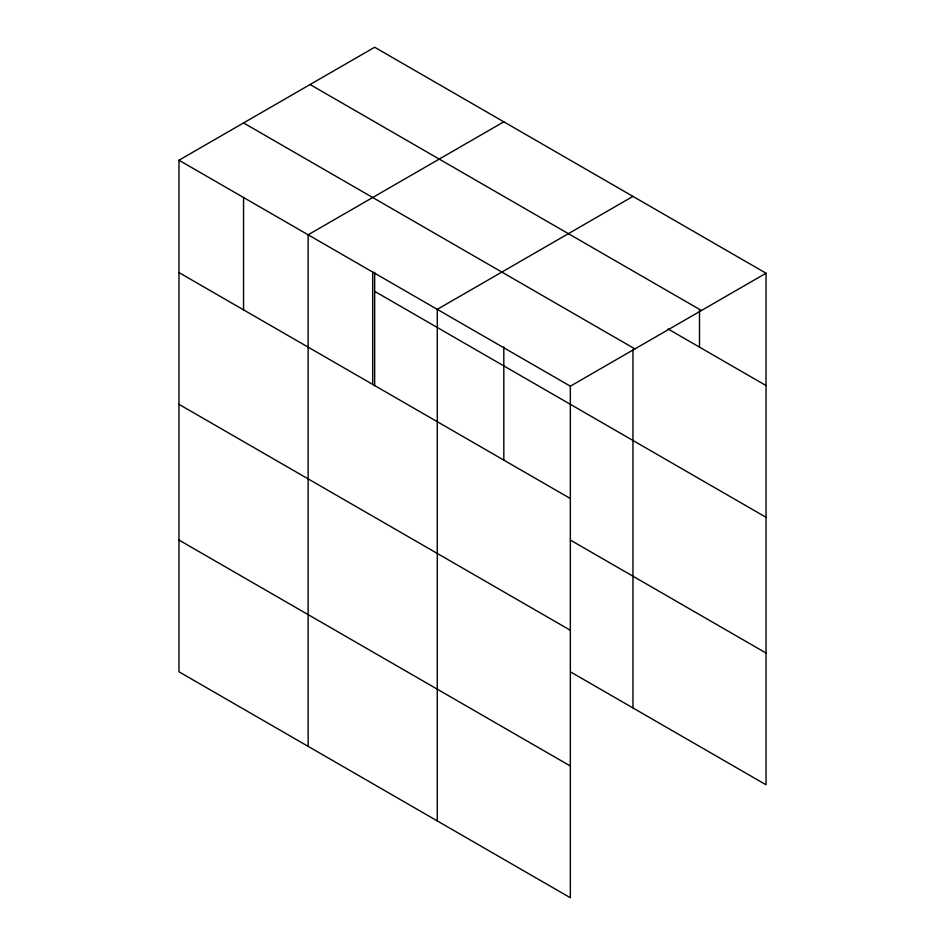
<?xml version="1.0" encoding="UTF-8"?>
<svg xmlns="http://www.w3.org/2000/svg" width="945" height="945" viewBox="0 0 945 945"><rect width="100%" height="100%" fill="white"/><g stroke="black" fill="none" stroke-linecap="round" stroke-linejoin="round"><path stroke-width="1.42" d="M178.971 160.225L570.343 386.186L570.343 897.75L178.971 671.789L178.971 160.225L374.657 47.25L766.029 273.211L766.029 784.775L570.922 672.131M503.815 121.81L308.129 234.797L308.129 746.361M632.961 196.383L437.275 309.358L437.275 820.922M570.343 386.186L766.029 273.211M310.078 84.53L701.45 310.492M668.115 329.014L766.029 385.548M243.55 122.944L634.922 348.906M374.657 291.332L766.029 517.293M178.971 272.573L570.343 498.523M570.922 540.386L766.029 653.03M178.971 404.318L570.343 630.268M178.971 540.056L570.343 766.005M699.501 310.657L699.501 347.134M632.961 349.709L632.961 707.947M503.815 346.874L503.815 460.321M374.657 272.302L374.657 385.761M372.696 272.077L372.696 384.414M243.55 197.517L243.55 309.854"/></g></svg>
